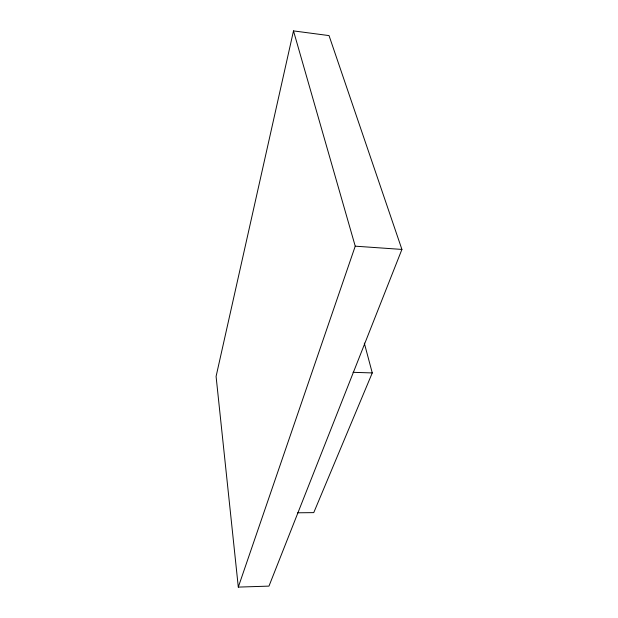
<?xml version="1.0" encoding="UTF-8"?>
<svg xmlns="http://www.w3.org/2000/svg" width="618" height="618" viewBox="0 0 618 618"><rect width="100%" height="100%" fill="white"/><g stroke="black" fill="none" stroke-linecap="round" stroke-linejoin="round"><path stroke-width="0.93" d="M293.496 30.9L216.084 376.432L238.301 587.1L268.969 586.119L401.916 249.425L329.039 35.597L293.496 30.9L355.234 246.173L238.301 587.1M364.303 343.09L372.268 372.924L313.759 512.623L297.675 512.793M353.04 372.322L372.268 372.924M355.234 246.173L401.916 249.425"/></g></svg>
